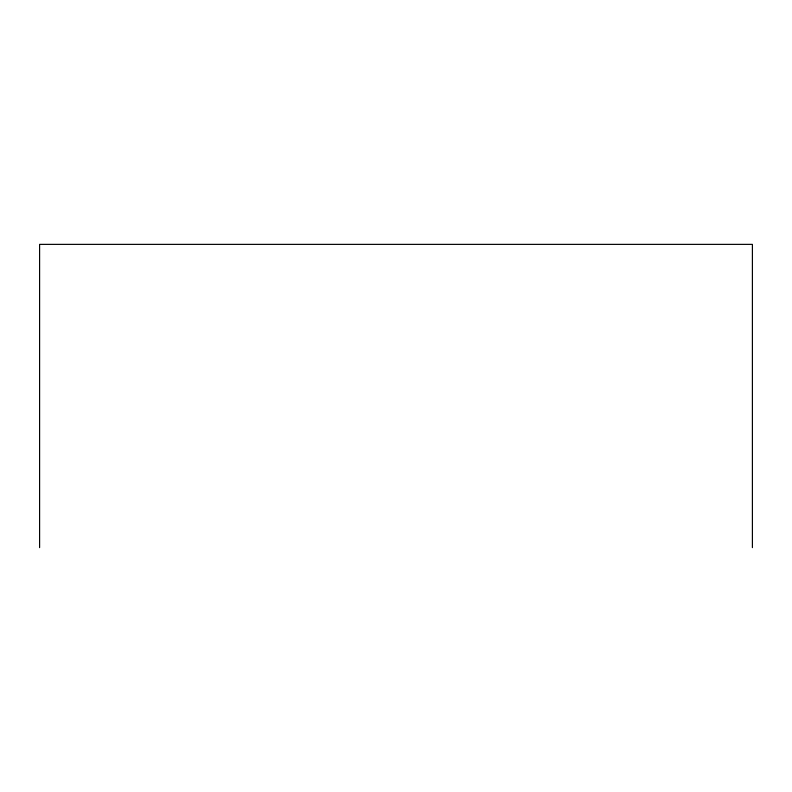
<?xml version="1.0" encoding="UTF-8"?>
<svg xmlns="http://www.w3.org/2000/svg" width="792" height="792" viewBox="0 0 792 792"><rect width="100%" height="100%" fill="white"/><g stroke="black" fill="none" stroke-linecap="round" stroke-linejoin="round"><path stroke-width="1.19" d="M752.4 547.628L752.4 244.372L39.6 244.372L39.6 547.628"/></g></svg>
